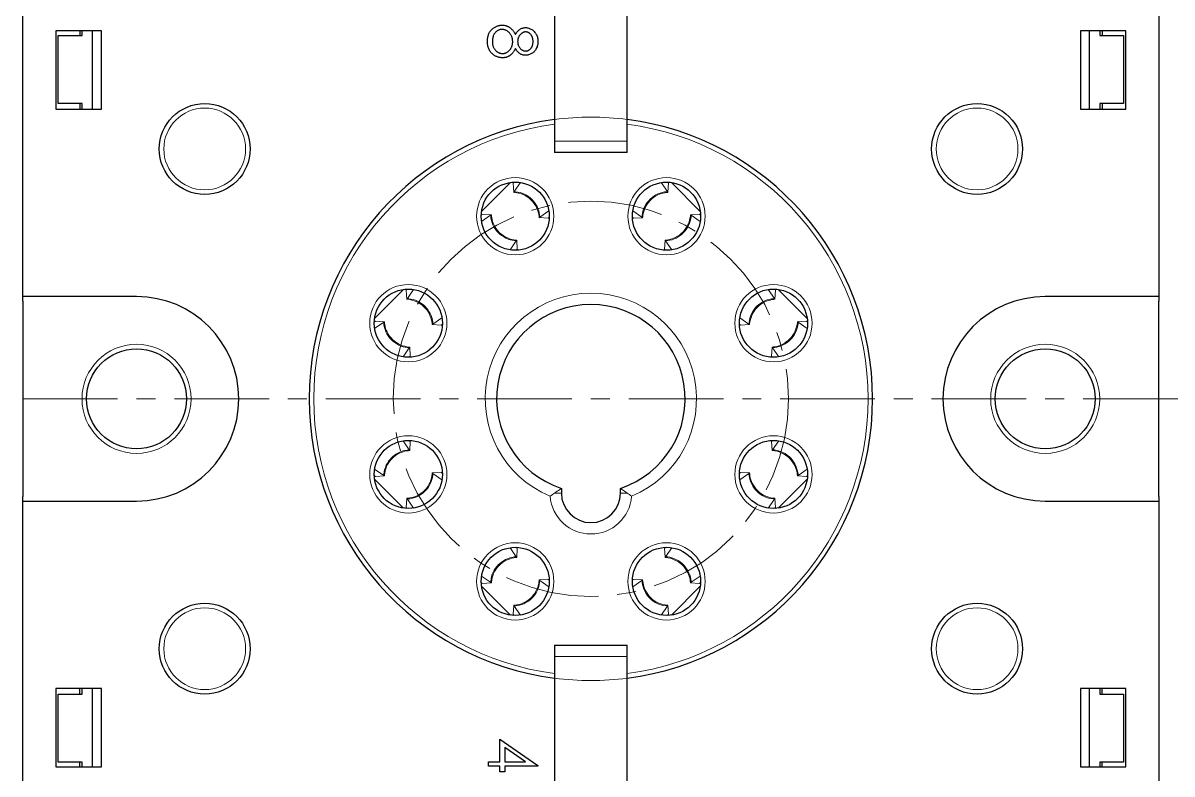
# Model space of a CAD drawing. Header units: millimetres. Extents: x 2473 to 2777, y 1336 to 1553.
# Drawn here: x 2487.82 to 2502.99, y 1507.61 to 1517.53 of the extents above; entities that cross this region are included whole.
import ezdxf

# ---------------------------------------------------------------- set-up
doc = ezdxf.new("R2010")
doc.units = ezdxf.units.MM
doc.linetypes.add('CENTER', pattern=[2, 1.25, -0.25, 0.25, -0.25])
for name, color, linetype, lineweight in [('Z_OM_CENTER', 4, 'CENTER', 13), ('Z_OM_OUTLINE', 7, 'Continuous', 30), ('Z_OM_THIN_LINE', 2, 'Continuous', 13)]:
    doc.layers.add(name, color=color, linetype=linetype, lineweight=lineweight)

msp = doc.modelspace()

# ---------------------------------------------------------------- linework, layer by layer
at = {"layer": 'Z_OM_CENTER'}
msp.add_line((2487.817, 1512.566), (2503.717, 1512.566), dxfattribs=at)
msp.add_circle((2495.317, 1512.566), 2.61, dxfattribs=at)
at = {"layer": 'Z_OM_OUTLINE'}
for p, q in [((2494.837, 1522.766), (2494.837, 1516.255)), ((2495.797, 1516.255), (2495.797, 1522.766)), ((2487.817, 1513.916), (2487.817, 1519.796)), ((2502.817, 1519.796), (2502.817, 1513.916)), ((2488.252, 1517.426), (2488.252, 1516.391)), ((2488.852, 1517.426), (2488.252, 1517.426)), ((2488.282, 1516.466), (2488.282, 1517.366)), ((2488.282, 1517.366), (2488.597, 1517.366)), ((2488.567, 1517.426), (2488.567, 1517.366)), ((2488.597, 1517.366), (2488.597, 1517.426)), ((2488.732, 1517.426), (2488.732, 1516.391)), ((2488.852, 1516.391), (2488.852, 1517.426)), ((2501.782, 1517.426), (2501.782, 1516.391)), ((2502.382, 1517.426), (2501.782, 1517.426)), ((2501.902, 1516.391), (2501.902, 1517.426)), ((2502.037, 1517.426), (2502.037, 1517.366)), ((2502.037, 1517.366), (2502.352, 1517.366)), ((2502.067, 1517.426), (2502.067, 1517.366)), ((2502.352, 1517.366), (2502.352, 1516.466)), ((2502.382, 1516.391), (2502.382, 1517.426)), ((2488.252, 1516.391), (2488.852, 1516.391)), ((2488.597, 1516.466), (2488.282, 1516.466)), ((2488.567, 1516.466), (2488.567, 1516.391)), ((2488.597, 1516.391), (2488.597, 1516.466)), ((2501.782, 1516.391), (2502.382, 1516.391)), ((2502.037, 1516.466), (2502.037, 1516.391)), ((2502.352, 1516.466), (2502.037, 1516.466)), ((2502.067, 1516.466), (2502.067, 1516.391)), ((2494.837, 1516.195), (2494.837, 1515.821)), ((2495.797, 1515.821), (2495.797, 1516.195)), ((2495.797, 1515.821), (2494.837, 1515.821)), ((2487.967, 1513.916), (2487.817, 1513.916)), ((2487.817, 1513.856), (2487.817, 1513.916)), ((2487.817, 1513.856), (2487.817, 1511.276)), ((2489.317, 1513.916), (2487.967, 1513.916)), ((2502.667, 1513.916), (2501.317, 1513.916)), ((2502.817, 1513.916), (2502.667, 1513.916)), ((2502.817, 1513.916), (2502.817, 1513.856)), ((2502.817, 1511.276), (2502.817, 1513.856)), ((2494.927, 1511.384), (2494.927, 1511.321)), ((2495.707, 1511.321), (2495.707, 1511.384)), ((2487.817, 1511.216), (2487.817, 1511.276)), ((2487.817, 1511.216), (2487.967, 1511.216)), ((2487.817, 1505.336), (2487.817, 1511.216)), ((2487.967, 1511.216), (2489.317, 1511.216)), ((2501.317, 1511.216), (2502.667, 1511.216)), ((2502.667, 1511.216), (2502.817, 1511.216)), ((2502.817, 1511.276), (2502.817, 1511.216)), ((2502.817, 1511.216), (2502.817, 1505.336)), ((2494.837, 1509.311), (2495.797, 1509.311)), ((2494.837, 1509.311), (2494.837, 1508.938)), ((2495.797, 1508.938), (2495.797, 1509.311)), ((2494.837, 1508.878), (2494.837, 1502.366)), ((2495.797, 1502.366), (2495.797, 1508.878)), ((2488.252, 1508.741), (2488.252, 1507.706)), ((2488.852, 1508.741), (2488.252, 1508.741)), ((2488.282, 1507.766), (2488.282, 1508.666)), ((2488.282, 1508.666), (2488.597, 1508.666)), ((2488.567, 1508.666), (2488.567, 1508.741)), ((2488.597, 1508.666), (2488.597, 1508.741)), ((2488.732, 1508.741), (2488.732, 1507.706)), ((2488.852, 1507.706), (2488.852, 1508.741)), ((2502.382, 1508.741), (2501.782, 1508.741)), ((2501.782, 1508.741), (2501.782, 1507.706)), ((2501.902, 1507.706), (2501.902, 1508.741)), ((2502.037, 1508.741), (2502.037, 1508.666)), ((2502.037, 1508.666), (2502.352, 1508.666)), ((2502.067, 1508.666), (2502.067, 1508.741)), ((2502.352, 1508.666), (2502.352, 1507.766)), ((2502.382, 1507.706), (2502.382, 1508.741)), ((2494.114, 1507.77), (2494.114, 1508.071)), ((2494.114, 1508.071), (2494.618, 1507.724)), ((2494.455, 1507.77), (2494.179, 1507.959)), ((2494.179, 1507.959), (2494.179, 1507.77)), ((2488.597, 1507.766), (2488.282, 1507.766)), ((2488.567, 1507.706), (2488.567, 1507.766)), ((2488.597, 1507.706), (2488.597, 1507.766)), ((2493.967, 1507.713), (2493.967, 1507.77)), ((2493.967, 1507.77), (2494.114, 1507.77)), ((2494.179, 1507.77), (2494.455, 1507.77)), ((2494.618, 1507.724), (2494.618, 1507.713)), ((2502.037, 1507.766), (2502.037, 1507.706)), ((2502.352, 1507.766), (2502.037, 1507.766)), ((2502.067, 1507.706), (2502.067, 1507.766)), ((2488.252, 1507.706), (2488.852, 1507.706)), ((2494.114, 1507.713), (2493.967, 1507.713)), ((2494.114, 1507.639), (2494.114, 1507.713)), ((2494.179, 1507.639), (2494.114, 1507.639)), ((2494.618, 1507.713), (2494.179, 1507.713)), ((2494.179, 1507.713), (2494.179, 1507.639)), ((2501.782, 1507.706), (2502.382, 1507.706))]:
    msp.add_line(p, q, dxfattribs=at)
for centre, radius in [((2490.217, 1515.866), 0.6), ((2500.417, 1515.866), 0.6), ((2494.318, 1514.978), 0.45), ((2496.316, 1514.978), 0.45), ((2492.906, 1513.565), 0.45), ((2497.728, 1513.565), 0.45), ((2489.317, 1512.566), 0.66), ((2501.317, 1512.566), 0.66), ((2492.906, 1511.568), 0.45), ((2497.728, 1511.568), 0.45), ((2494.318, 1510.155), 0.45), ((2496.316, 1510.155), 0.45), ((2490.217, 1509.266), 0.6), ((2500.417, 1509.266), 0.6)]:
    msp.add_circle(centre, radius, dxfattribs=at)
for centre, radius, start, end in [((2495.317, 1512.566), 3.72, 97.4137, 262.5863), ((2495.317, 1512.566), 3.72, 277.4137, 82.5863), ((2489.317, 1512.566), 1.35, 270, 90), ((2495.317, 1512.566), 1.245, 288.2554, 251.7446), ((2501.317, 1512.566), 1.35, 90, 270), ((2495.317, 1511.321), 0.39, 180, 360)]:
    msp.add_arc(centre, radius, start, end, dxfattribs=at)
for points, knots in [([(2493.951, 1517.287), (2493.951, 1517.295), (2493.952, 1517.312), (2493.954, 1517.336), (2493.959, 1517.359), (2493.966, 1517.38), (2493.974, 1517.399), (2493.985, 1517.417), (2493.997, 1517.433), (2494.012, 1517.447), (2494.027, 1517.46), (2494.043, 1517.471), (2494.06, 1517.48), (2494.076, 1517.488), (2494.093, 1517.494), (2494.111, 1517.498), (2494.129, 1517.501), (2494.141, 1517.501), (2494.147, 1517.502)], [0, 0, 0, 0, 0.078554, 0.152858, 0.223553, 0.290738, 0.355408, 0.418294, 0.48039, 0.543072, 0.604921, 0.664394, 0.721936, 0.778013, 0.833835, 0.888865, 0.944091, 1, 1, 1, 1]), ([(2494.145, 1517.445), (2494.139, 1517.444), (2494.128, 1517.444), (2494.111, 1517.44), (2494.095, 1517.434), (2494.08, 1517.425), (2494.065, 1517.414), (2494.052, 1517.401), (2494.041, 1517.386), (2494.032, 1517.369), (2494.025, 1517.35), (2494.02, 1517.33), (2494.017, 1517.309), (2494.016, 1517.294), (2494.016, 1517.286)], [0, 0, 0, 0, 0.0749255, 0.1491945, 0.2245771, 0.3027299, 0.3823548, 0.4612145, 0.542631, 0.6269606, 0.7143537, 0.8048319, 0.9000909, 1, 1, 1, 1]), ([(2494.285, 1517.282), (2494.285, 1517.288), (2494.284, 1517.299), (2494.282, 1517.315), (2494.279, 1517.331), (2494.274, 1517.346), (2494.268, 1517.36), (2494.261, 1517.373), (2494.253, 1517.386), (2494.243, 1517.398), (2494.232, 1517.409), (2494.221, 1517.419), (2494.21, 1517.427), (2494.198, 1517.433), (2494.185, 1517.438), (2494.172, 1517.442), (2494.159, 1517.444), (2494.15, 1517.444), (2494.145, 1517.445)], [0, 0, 0, 0, 0.071271, 0.139816, 0.206503, 0.271543, 0.336092, 0.399815, 0.464273, 0.529341, 0.593716, 0.655632, 0.7149, 0.772168, 0.828849, 0.885119, 0.942078, 1, 1, 1, 1]), ([(2494.147, 1517.502), (2494.151, 1517.502), (2494.16, 1517.501), (2494.173, 1517.5), (2494.186, 1517.498), (2494.198, 1517.494), (2494.21, 1517.49), (2494.222, 1517.485), (2494.233, 1517.479), (2494.244, 1517.472), (2494.255, 1517.464), (2494.265, 1517.455), (2494.275, 1517.445), (2494.285, 1517.433), (2494.295, 1517.421), (2494.304, 1517.407), (2494.313, 1517.392), (2494.318, 1517.382), (2494.321, 1517.376)], [0, 0, 0, 0, 0.0588485, 0.1163054, 0.1726599, 0.2287605, 0.2845557, 0.3407401, 0.3971085, 0.4542808, 0.5127523, 0.573448, 0.6364163, 0.7023888, 0.7715029, 0.844198, 0.9200767, 1, 1, 1, 1]), ([(2494.321, 1517.376), (2494.325, 1517.384), (2494.333, 1517.398), (2494.347, 1517.417), (2494.362, 1517.433), (2494.379, 1517.446), (2494.397, 1517.456), (2494.416, 1517.464), (2494.436, 1517.468), (2494.449, 1517.469), (2494.456, 1517.469)], [0, 0, 0, 0, 0.1458763, 0.2820157, 0.410969, 0.5347112, 0.6543962, 0.7701078, 0.884543, 1, 1, 1, 1]), ([(2494.456, 1517.469), (2494.462, 1517.469), (2494.476, 1517.468), (2494.496, 1517.463), (2494.516, 1517.455), (2494.536, 1517.445), (2494.554, 1517.431), (2494.57, 1517.416), (2494.585, 1517.397), (2494.597, 1517.377), (2494.607, 1517.355), (2494.613, 1517.332), (2494.618, 1517.308), (2494.618, 1517.291), (2494.618, 1517.283)], [0, 0, 0, 0, 0.0740604, 0.1488743, 0.2266737, 0.3081503, 0.3912005, 0.4739748, 0.5583406, 0.6454044, 0.733357, 0.8210873, 0.9092848, 1, 1, 1, 1]), ([(2494.021, 1517.118), (2494.015, 1517.123), (2494.004, 1517.133), (2493.99, 1517.151), (2493.978, 1517.169), (2493.968, 1517.19), (2493.96, 1517.212), (2493.955, 1517.235), (2493.952, 1517.261), (2493.951, 1517.278), (2493.951, 1517.287)], [0, 0, 0, 0, 0.119283, 0.237093, 0.354796, 0.474576, 0.59746, 0.724926, 0.858883, 1, 1, 1, 1]), ([(2494.016, 1517.286), (2494.016, 1517.28), (2494.016, 1517.269), (2494.018, 1517.252), (2494.021, 1517.236), (2494.026, 1517.221), (2494.031, 1517.207), (2494.039, 1517.194), (2494.047, 1517.181), (2494.056, 1517.17), (2494.067, 1517.16), (2494.077, 1517.151), (2494.089, 1517.144), (2494.1, 1517.138), (2494.112, 1517.133), (2494.125, 1517.13), (2494.138, 1517.127), (2494.147, 1517.127), (2494.151, 1517.127)], [0, 0, 0, 0, 0.076539, 0.149123, 0.218771, 0.28534, 0.350781, 0.414576, 0.477614, 0.540787, 0.602606, 0.662422, 0.720006, 0.775964, 0.831158, 0.886696, 0.942567, 1, 1, 1, 1]), ([(2494.151, 1517.127), (2494.155, 1517.127), (2494.164, 1517.128), (2494.177, 1517.13), (2494.189, 1517.133), (2494.201, 1517.138), (2494.212, 1517.145), (2494.223, 1517.153), (2494.234, 1517.162), (2494.244, 1517.173), (2494.254, 1517.184), (2494.262, 1517.196), (2494.269, 1517.209), (2494.275, 1517.223), (2494.279, 1517.237), (2494.282, 1517.252), (2494.284, 1517.267), (2494.285, 1517.277), (2494.285, 1517.282)], [0, 0, 0, 0, 0.057334, 0.113052, 0.169164, 0.225971, 0.283742, 0.343364, 0.406235, 0.471713, 0.538317, 0.603371, 0.667636, 0.732253, 0.797026, 0.863062, 0.930364, 1, 1, 1, 1]), ([(2494.455, 1517.412), (2494.451, 1517.412), (2494.445, 1517.412), (2494.435, 1517.41), (2494.426, 1517.407), (2494.416, 1517.403), (2494.407, 1517.397), (2494.399, 1517.391), (2494.39, 1517.382), (2494.382, 1517.374), (2494.375, 1517.364), (2494.368, 1517.354), (2494.362, 1517.343), (2494.358, 1517.332), (2494.354, 1517.321), (2494.352, 1517.309), (2494.35, 1517.296), (2494.35, 1517.288), (2494.35, 1517.284)], [0, 0, 0, 0, 0.054576, 0.10785, 0.16217, 0.217474, 0.274475, 0.334804, 0.398034, 0.465249, 0.53341, 0.600034, 0.665926, 0.731025, 0.796839, 0.863262, 0.930816, 1, 1, 1, 1]), ([(2494.35, 1517.284), (2494.35, 1517.278), (2494.35, 1517.268), (2494.353, 1517.252), (2494.358, 1517.236), (2494.364, 1517.222), (2494.372, 1517.208), (2494.381, 1517.196), (2494.392, 1517.185), (2494.404, 1517.176), (2494.417, 1517.169), (2494.43, 1517.164), (2494.443, 1517.16), (2494.452, 1517.16), (2494.456, 1517.16)], [0, 0, 0, 0, 0.089713, 0.178541, 0.266908, 0.356931, 0.445731, 0.530796, 0.614591, 0.698244, 0.779084, 0.855316, 0.928538, 1, 1, 1, 1]), ([(2494.618, 1517.283), (2494.618, 1517.275), (2494.618, 1517.259), (2494.613, 1517.236), (2494.606, 1517.213), (2494.596, 1517.192), (2494.584, 1517.172), (2494.57, 1517.154), (2494.553, 1517.139), (2494.535, 1517.126), (2494.516, 1517.116), (2494.495, 1517.108), (2494.475, 1517.104), (2494.461, 1517.103), (2494.454, 1517.103)], [0, 0, 0, 0, 0.0893862, 0.1762594, 0.2630042, 0.3498012, 0.4354314, 0.5192022, 0.601265, 0.684145, 0.7658684, 0.8449177, 0.9223003, 1, 1, 1, 1]), ([(2494.553, 1517.286), (2494.553, 1517.291), (2494.553, 1517.299), (2494.552, 1517.312), (2494.549, 1517.324), (2494.546, 1517.336), (2494.542, 1517.347), (2494.537, 1517.357), (2494.531, 1517.367), (2494.524, 1517.376), (2494.517, 1517.385), (2494.509, 1517.392), (2494.501, 1517.398), (2494.492, 1517.403), (2494.483, 1517.407), (2494.474, 1517.41), (2494.464, 1517.412), (2494.458, 1517.412), (2494.455, 1517.412)], [0, 0, 0, 0, 0.075221, 0.147165, 0.216383, 0.283941, 0.350301, 0.414972, 0.479181, 0.544184, 0.607558, 0.667324, 0.725168, 0.781029, 0.834891, 0.889471, 0.944089, 1, 1, 1, 1]), ([(2494.456, 1517.16), (2494.459, 1517.16), (2494.465, 1517.16), (2494.474, 1517.162), (2494.482, 1517.164), (2494.491, 1517.168), (2494.499, 1517.172), (2494.507, 1517.178), (2494.515, 1517.184), (2494.523, 1517.192), (2494.53, 1517.2), (2494.536, 1517.21), (2494.542, 1517.221), (2494.546, 1517.232), (2494.549, 1517.244), (2494.552, 1517.257), (2494.553, 1517.271), (2494.553, 1517.281), (2494.553, 1517.286)], [0, 0, 0, 0, 0.050877, 0.100984, 0.151695, 0.202988, 0.255805, 0.311371, 0.368807, 0.430023, 0.492497, 0.556592, 0.622183, 0.690346, 0.761503, 0.836437, 0.915529, 1, 1, 1, 1]), ([(2494.321, 1517.193), (2494.318, 1517.188), (2494.313, 1517.178), (2494.304, 1517.163), (2494.296, 1517.15), (2494.286, 1517.138), (2494.277, 1517.127), (2494.267, 1517.116), (2494.257, 1517.107), (2494.247, 1517.1), (2494.236, 1517.093), (2494.225, 1517.087), (2494.214, 1517.081), (2494.202, 1517.077), (2494.19, 1517.074), (2494.178, 1517.072), (2494.165, 1517.071), (2494.156, 1517.07), (2494.152, 1517.07)], [0, 0, 0, 0, 0.079014, 0.154585, 0.226862, 0.295893, 0.361596, 0.424657, 0.485332, 0.544011, 0.600974, 0.657857, 0.713988, 0.769479, 0.826138, 0.882891, 0.940704, 1, 1, 1, 1]), ([(2494.454, 1517.103), (2494.447, 1517.103), (2494.433, 1517.104), (2494.414, 1517.108), (2494.395, 1517.115), (2494.378, 1517.125), (2494.362, 1517.138), (2494.347, 1517.154), (2494.333, 1517.172), (2494.325, 1517.186), (2494.321, 1517.193)], [0, 0, 0, 0, 0.121933, 0.239469, 0.354795, 0.471503, 0.5923, 0.719236, 0.854858, 1, 1, 1, 1]), ([(2494.152, 1517.07), (2494.146, 1517.07), (2494.134, 1517.071), (2494.116, 1517.073), (2494.099, 1517.077), (2494.082, 1517.082), (2494.066, 1517.089), (2494.05, 1517.097), (2494.035, 1517.107), (2494.025, 1517.114), (2494.021, 1517.118)], [0, 0, 0, 0, 0.128164, 0.253685, 0.377344, 0.500524, 0.6229, 0.745827, 0.871389, 1, 1, 1, 1]), ([(2494.837, 1516.255), (2494.837, 1516.255), (2494.837, 1516.249), (2494.837, 1516.226), (2494.837, 1516.211), (2494.837, 1516.195)], [0, 0, 0, 0, 0.5, 0.5, 1, 1, 1, 1]), ([(2495.797, 1516.195), (2495.797, 1516.211), (2495.797, 1516.226), (2495.797, 1516.249), (2495.797, 1516.255), (2495.797, 1516.255)], [0, 0, 0, 0, 0.5, 0.5, 1, 1, 1, 1]), ([(2494.837, 1508.938), (2494.837, 1508.922), (2494.837, 1508.907), (2494.837, 1508.884), (2494.837, 1508.878), (2494.837, 1508.878)], [0, 0, 0, 0, 0.5, 0.5, 1, 1, 1, 1]), ([(2495.797, 1508.878), (2495.797, 1508.878), (2495.797, 1508.884), (2495.797, 1508.907), (2495.797, 1508.922), (2495.797, 1508.938)], [0, 0, 0, 0, 0.5, 0.5, 1, 1, 1, 1])]:
    msp.add_open_spline(points, degree=3, knots=knots, dxfattribs=at)
at = {"layer": 'Z_OM_THIN_LINE'}
for p, q in [((2494.837, 1515.971), (2495.797, 1515.971)), ((2493.873, 1515.041), (2494.255, 1515.423)), ((2494.305, 1515.428), (2494.292, 1515.413)), ((2494.303, 1515.428), (2494.292, 1515.413)), ((2494.299, 1515.293), (2494.292, 1515.413)), ((2494.306, 1515.303), (2494.388, 1515.422)), ((2496.328, 1515.303), (2496.246, 1515.422)), ((2496.33, 1515.428), (2496.343, 1515.413)), ((2496.332, 1515.428), (2496.343, 1515.413)), ((2496.335, 1515.295), (2496.343, 1515.413)), ((2496.38, 1515.423), (2496.761, 1515.041)), ((2494.299, 1515.295), (2494.306, 1515.303)), ((2494.299, 1515.293), (2494.299, 1515.295)), ((2496.328, 1515.303), (2496.335, 1515.295)), ((2496.335, 1515.295), (2496.335, 1515.293)), ((2493.869, 1514.992), (2493.883, 1515.004)), ((2493.869, 1514.994), (2493.883, 1515.004)), ((2494.001, 1514.997), (2493.883, 1515.004)), ((2494.763, 1515.047), (2494.643, 1514.965)), ((2495.871, 1515.047), (2495.991, 1514.965)), ((2496.631, 1514.997), (2496.751, 1515.004)), ((2496.766, 1514.992), (2496.751, 1515.004)), ((2496.766, 1514.994), (2496.751, 1515.004)), ((2493.993, 1514.99), (2493.874, 1514.908)), ((2493.993, 1514.99), (2494.001, 1514.997)), ((2494.001, 1514.997), (2494.003, 1514.997)), ((2494.754, 1514.951), (2494.633, 1514.959)), ((2494.636, 1514.958), (2494.634, 1514.958)), ((2494.643, 1514.965), (2494.636, 1514.958)), ((2494.768, 1514.964), (2494.754, 1514.951)), ((2494.754, 1514.951), (2494.768, 1514.962)), ((2495.866, 1514.964), (2495.881, 1514.951)), ((2495.881, 1514.951), (2495.866, 1514.962)), ((2495.881, 1514.951), (2495.998, 1514.958)), ((2495.998, 1514.958), (2495.991, 1514.965)), ((2496, 1514.958), (2495.998, 1514.958)), ((2496.632, 1514.997), (2496.634, 1514.997)), ((2496.634, 1514.997), (2496.641, 1514.99)), ((2496.641, 1514.99), (2496.761, 1514.908)), ((2494.249, 1514.533), (2494.331, 1514.653)), ((2494.338, 1514.66), (2494.331, 1514.653)), ((2494.338, 1514.662), (2494.338, 1514.66)), ((2494.345, 1514.543), (2494.338, 1514.66)), ((2496.289, 1514.543), (2496.297, 1514.663)), ((2496.297, 1514.66), (2496.297, 1514.662)), ((2496.304, 1514.653), (2496.297, 1514.66)), ((2496.386, 1514.533), (2496.304, 1514.653)), ((2494.332, 1514.528), (2494.345, 1514.543)), ((2494.345, 1514.543), (2494.334, 1514.528)), ((2496.302, 1514.528), (2496.289, 1514.543)), ((2496.289, 1514.543), (2496.3, 1514.528)), ((2492.46, 1513.629), (2492.842, 1514.011)), ((2492.892, 1514.015), (2492.879, 1514.001)), ((2492.89, 1514.015), (2492.879, 1514.001)), ((2492.887, 1513.88), (2492.879, 1514.001)), ((2492.894, 1513.89), (2492.975, 1514.01)), ((2497.741, 1513.89), (2497.659, 1514.01)), ((2497.742, 1514.015), (2497.755, 1514.001)), ((2497.744, 1514.015), (2497.755, 1514.001)), ((2497.748, 1513.883), (2497.755, 1514.001)), ((2497.792, 1514.011), (2498.174, 1513.629)), ((2492.886, 1513.883), (2492.894, 1513.89)), ((2492.887, 1513.881), (2492.886, 1513.883)), ((2497.741, 1513.89), (2497.748, 1513.883)), ((2497.748, 1513.883), (2497.748, 1513.881)), ((2493.35, 1513.635), (2493.231, 1513.553)), ((2497.284, 1513.635), (2497.403, 1513.553)), ((2492.456, 1513.579), (2492.471, 1513.592)), ((2492.456, 1513.581), (2492.471, 1513.592)), ((2492.581, 1513.578), (2492.461, 1513.496)), ((2492.588, 1513.585), (2492.471, 1513.592)), ((2492.581, 1513.578), (2492.588, 1513.585)), ((2492.588, 1513.585), (2492.59, 1513.585)), ((2493.341, 1513.539), (2493.221, 1513.546)), ((2493.223, 1513.546), (2493.221, 1513.546)), ((2493.231, 1513.553), (2493.223, 1513.546)), ((2493.356, 1513.552), (2493.341, 1513.539)), ((2493.341, 1513.539), (2493.356, 1513.55)), ((2497.279, 1513.552), (2497.293, 1513.539)), ((2497.293, 1513.539), (2497.279, 1513.55)), ((2497.293, 1513.539), (2497.411, 1513.546)), ((2497.411, 1513.546), (2497.403, 1513.553)), ((2497.413, 1513.546), (2497.411, 1513.546)), ((2498.043, 1513.585), (2498.164, 1513.592)), ((2498.044, 1513.585), (2498.046, 1513.585)), ((2498.046, 1513.585), (2498.054, 1513.578)), ((2498.054, 1513.578), (2498.173, 1513.496)), ((2498.178, 1513.579), (2498.164, 1513.592)), ((2498.178, 1513.581), (2498.164, 1513.592)), ((2492.836, 1513.121), (2492.918, 1513.24)), ((2492.925, 1513.248), (2492.918, 1513.24)), ((2492.925, 1513.25), (2492.925, 1513.248)), ((2492.932, 1513.13), (2492.925, 1513.248)), ((2497.702, 1513.13), (2497.709, 1513.25)), ((2497.709, 1513.248), (2497.709, 1513.25)), ((2497.716, 1513.24), (2497.709, 1513.248)), ((2497.798, 1513.121), (2497.716, 1513.24)), ((2492.92, 1513.115), (2492.932, 1513.13)), ((2492.932, 1513.13), (2492.922, 1513.116)), ((2497.715, 1513.115), (2497.702, 1513.13)), ((2497.702, 1513.13), (2497.713, 1513.116)), ((2492.836, 1512.012), (2492.918, 1511.893)), ((2492.92, 1512.017), (2492.932, 1512.003)), ((2492.932, 1512.003), (2492.922, 1512.017)), ((2492.932, 1512.003), (2492.925, 1511.883)), ((2497.715, 1512.017), (2497.702, 1512.003)), ((2497.702, 1512.003), (2497.713, 1512.017)), ((2497.702, 1512.003), (2497.709, 1511.885)), ((2497.798, 1512.012), (2497.716, 1511.893)), ((2492.918, 1511.893), (2492.925, 1511.885)), ((2492.925, 1511.885), (2492.925, 1511.883)), ((2497.709, 1511.885), (2497.716, 1511.893)), ((2497.709, 1511.883), (2497.709, 1511.885)), ((2492.456, 1511.554), (2492.471, 1511.541)), ((2492.456, 1511.552), (2492.471, 1511.541)), ((2492.581, 1511.555), (2492.461, 1511.637)), ((2492.591, 1511.548), (2492.471, 1511.541)), ((2492.588, 1511.548), (2492.581, 1511.555)), ((2492.59, 1511.548), (2492.588, 1511.548)), ((2493.221, 1511.587), (2493.223, 1511.587)), ((2493.341, 1511.594), (2493.223, 1511.587)), ((2493.223, 1511.587), (2493.231, 1511.58)), ((2493.35, 1511.498), (2493.231, 1511.58)), ((2493.356, 1511.581), (2493.341, 1511.594)), ((2493.341, 1511.594), (2493.356, 1511.583)), ((2497.279, 1511.581), (2497.293, 1511.594)), ((2497.293, 1511.594), (2497.279, 1511.583)), ((2497.284, 1511.498), (2497.403, 1511.58)), ((2497.293, 1511.594), (2497.414, 1511.587)), ((2497.403, 1511.58), (2497.411, 1511.587)), ((2497.411, 1511.587), (2497.413, 1511.587)), ((2498.046, 1511.548), (2498.044, 1511.548)), ((2498.054, 1511.555), (2498.046, 1511.548)), ((2498.046, 1511.548), (2498.164, 1511.541)), ((2498.054, 1511.555), (2498.173, 1511.637)), ((2498.178, 1511.554), (2498.164, 1511.541)), ((2498.178, 1511.552), (2498.164, 1511.541)), ((2492.842, 1511.122), (2492.46, 1511.504)), ((2498.174, 1511.504), (2497.792, 1511.122)), ((2492.886, 1511.25), (2492.879, 1511.132)), ((2492.886, 1511.25), (2492.887, 1511.252)), ((2492.894, 1511.243), (2492.886, 1511.25)), ((2492.894, 1511.243), (2492.975, 1511.123)), ((2494.838, 1511.321), (2494.927, 1511.321)), ((2495.796, 1511.321), (2495.707, 1511.321)), ((2497.741, 1511.243), (2497.659, 1511.123)), ((2497.748, 1511.25), (2497.741, 1511.243)), ((2497.748, 1511.253), (2497.755, 1511.132)), ((2497.748, 1511.252), (2497.748, 1511.25)), ((2492.892, 1511.118), (2492.879, 1511.132)), ((2492.89, 1511.118), (2492.879, 1511.132)), ((2497.742, 1511.118), (2497.755, 1511.132)), ((2497.744, 1511.118), (2497.755, 1511.132)), ((2494.249, 1510.6), (2494.331, 1510.48)), ((2494.332, 1510.605), (2494.345, 1510.59)), ((2494.345, 1510.59), (2494.334, 1510.605)), ((2496.302, 1510.605), (2496.289, 1510.59)), ((2496.289, 1510.59), (2496.3, 1510.605)), ((2496.386, 1510.6), (2496.304, 1510.48)), ((2494.331, 1510.48), (2494.338, 1510.473)), ((2494.345, 1510.59), (2494.338, 1510.47)), ((2494.338, 1510.473), (2494.338, 1510.471)), ((2496.289, 1510.59), (2496.297, 1510.473)), ((2496.297, 1510.473), (2496.304, 1510.48)), ((2496.297, 1510.471), (2496.297, 1510.473)), ((2493.993, 1510.143), (2493.874, 1510.225)), ((2494.634, 1510.174), (2494.636, 1510.175)), ((2494.754, 1510.182), (2494.636, 1510.175)), ((2494.636, 1510.175), (2494.643, 1510.167)), ((2494.763, 1510.085), (2494.643, 1510.167)), ((2494.768, 1510.169), (2494.754, 1510.182)), ((2494.754, 1510.182), (2494.768, 1510.171)), ((2495.866, 1510.169), (2495.881, 1510.182)), ((2495.881, 1510.182), (2495.866, 1510.171)), ((2495.871, 1510.085), (2495.991, 1510.167)), ((2495.881, 1510.182), (2496.001, 1510.174)), ((2495.991, 1510.167), (2495.998, 1510.175)), ((2495.998, 1510.175), (2496, 1510.174)), ((2496.641, 1510.143), (2496.761, 1510.225)), ((2493.869, 1510.141), (2493.883, 1510.129)), ((2493.869, 1510.139), (2493.883, 1510.129)), ((2494.255, 1509.71), (2493.873, 1510.091)), ((2494.003, 1510.136), (2493.883, 1510.129)), ((2494.001, 1510.136), (2493.993, 1510.143)), ((2494.003, 1510.136), (2494.001, 1510.136)), ((2496.761, 1510.091), (2496.38, 1509.71)), ((2496.634, 1510.136), (2496.632, 1510.136)), ((2496.641, 1510.143), (2496.634, 1510.136)), ((2496.634, 1510.136), (2496.751, 1510.129)), ((2496.766, 1510.141), (2496.751, 1510.129)), ((2496.766, 1510.139), (2496.751, 1510.129)), ((2494.299, 1509.838), (2494.292, 1509.72)), ((2494.305, 1509.705), (2494.292, 1509.72)), ((2494.303, 1509.705), (2494.292, 1509.72)), ((2494.299, 1509.838), (2494.299, 1509.84)), ((2494.306, 1509.83), (2494.299, 1509.838)), ((2494.306, 1509.83), (2494.388, 1509.711)), ((2496.328, 1509.83), (2496.246, 1509.711)), ((2496.335, 1509.838), (2496.328, 1509.83)), ((2496.33, 1509.705), (2496.343, 1509.72)), ((2496.332, 1509.705), (2496.343, 1509.72)), ((2496.335, 1509.84), (2496.343, 1509.72)), ((2496.335, 1509.84), (2496.335, 1509.838)), ((2495.797, 1509.161), (2494.837, 1509.161))]:
    msp.add_line(p, q, dxfattribs=at)
for centre, radius in [((2490.217, 1515.866), 0.54), ((2500.417, 1515.866), 0.54), ((2494.318, 1514.978), 0.51), ((2496.316, 1514.978), 0.51), ((2492.906, 1513.565), 0.51), ((2497.728, 1513.565), 0.51), ((2489.317, 1512.566), 0.72), ((2501.317, 1512.566), 0.72), ((2492.906, 1511.568), 0.51), ((2497.728, 1511.568), 0.51), ((2494.318, 1510.155), 0.51), ((2496.316, 1510.155), 0.51), ((2490.217, 1509.266), 0.54), ((2500.417, 1509.266), 0.54)]:
    msp.add_circle(centre, radius, dxfattribs=at)
for centre, radius, start, end in [((2495.317, 1512.566), 3.72, 82.5863, 97.4137), ((2495.317, 1512.566), 3.66, 97.5359, 262.4641), ((2495.317, 1512.566), 3.66, 277.5359, 82.4641), ((2495.317, 1512.566), 1.395, 292.7014, 247.2986), ((2495.317, 1511.321), 0.54, 184.4532, 355.5468), ((2495.317, 1512.566), 3.72, 262.5863, 277.4137)]:
    msp.add_arc(centre, radius, start, end, dxfattribs=at)
for points, knots in [([(2494.634, 1514.958), (2494.633, 1514.972), (2494.628, 1515.018), (2494.601, 1515.104), (2494.531, 1515.2), (2494.427, 1515.27), (2494.344, 1515.29), (2494.302, 1515.293), (2494.299, 1515.293)], [0, 0, 0, 0, 0.078186, 0.272228, 0.514044, 0.755885, 0.981738, 1, 1, 1, 1]), ([(2494.306, 1515.303), (2494.306, 1515.303), (2494.312, 1515.303), (2494.357, 1515.299), (2494.443, 1515.276), (2494.517, 1515.223), (2494.578, 1515.158), (2494.624, 1515.083), (2494.641, 1515.004), (2494.643, 1514.965), (2494.643, 1514.965)], [0, 0, 0, 0, 0.000035, 0.031778, 0.265569, 0.499916, 0.544371, 0.776643, 0.999966, 1, 1, 1, 1]), ([(2495.991, 1514.965), (2495.991, 1514.965), (2495.993, 1515.002), (2496.009, 1515.081), (2496.073, 1515.186), (2496.172, 1515.265), (2496.262, 1515.296), (2496.316, 1515.302), (2496.328, 1515.303), (2496.328, 1515.303)], [0, 0, 0, 0, 0.000034, 0.209521, 0.458308, 0.692394, 0.926109, 0.999965, 1, 1, 1, 1]), ([(2496.335, 1515.293), (2496.322, 1515.292), (2496.276, 1515.288), (2496.19, 1515.26), (2496.093, 1515.19), (2496.024, 1515.086), (2496.004, 1515.003), (2496.001, 1514.962), (2496, 1514.958)], [0, 0, 0, 0, 0.078186, 0.272228, 0.514044, 0.755885, 0.981738, 1, 1, 1, 1]), ([(2494.331, 1514.653), (2494.331, 1514.653), (2494.294, 1514.655), (2494.215, 1514.671), (2494.11, 1514.735), (2494.031, 1514.833), (2494, 1514.924), (2493.994, 1514.977), (2493.993, 1514.99), (2493.993, 1514.99)], [0, 0, 0, 0, 0.000035, 0.209521, 0.458308, 0.692394, 0.926109, 0.999966, 1, 1, 1, 1]), ([(2494.003, 1514.997), (2494.004, 1514.984), (2494.008, 1514.937), (2494.036, 1514.852), (2494.106, 1514.755), (2494.21, 1514.686), (2494.293, 1514.665), (2494.335, 1514.662), (2494.338, 1514.662)], [0, 0, 0, 0, 0.0781862, 0.2722279, 0.5140442, 0.7558852, 0.9817385, 1, 1, 1, 1]), ([(2496.297, 1514.662), (2496.31, 1514.663), (2496.356, 1514.668), (2496.442, 1514.696), (2496.539, 1514.765), (2496.608, 1514.87), (2496.628, 1514.953), (2496.631, 1514.994), (2496.632, 1514.997)], [0, 0, 0, 0, 0.078186, 0.272228, 0.514044, 0.755885, 0.981738, 1, 1, 1, 1]), ([(2496.641, 1514.99), (2496.641, 1514.99), (2496.641, 1514.985), (2496.637, 1514.939), (2496.614, 1514.853), (2496.561, 1514.779), (2496.497, 1514.718), (2496.421, 1514.672), (2496.342, 1514.655), (2496.304, 1514.653), (2496.304, 1514.653)], [0, 0, 0, 0, 0.000034, 0.031778, 0.265569, 0.499916, 0.544371, 0.776643, 0.999965, 1, 1, 1, 1]), ([(2493.221, 1513.546), (2493.22, 1513.559), (2493.216, 1513.606), (2493.188, 1513.691), (2493.118, 1513.788), (2493.014, 1513.857), (2492.931, 1513.878), (2492.89, 1513.881), (2492.887, 1513.881)], [0, 0, 0, 0, 0.078186, 0.272228, 0.514044, 0.755885, 0.981738, 1, 1, 1, 1]), ([(2492.894, 1513.89), (2492.894, 1513.89), (2492.899, 1513.89), (2492.945, 1513.886), (2493.03, 1513.863), (2493.105, 1513.811), (2493.165, 1513.746), (2493.212, 1513.67), (2493.229, 1513.592), (2493.231, 1513.553), (2493.231, 1513.553)], [0, 0, 0, 0, 0.000034, 0.031778, 0.265569, 0.499916, 0.544371, 0.776643, 0.999965, 1, 1, 1, 1]), ([(2497.403, 1513.553), (2497.403, 1513.553), (2497.405, 1513.589), (2497.422, 1513.668), (2497.485, 1513.774), (2497.584, 1513.853), (2497.675, 1513.884), (2497.728, 1513.89), (2497.741, 1513.89), (2497.741, 1513.89)], [0, 0, 0, 0, 0.000035, 0.209521, 0.458308, 0.692394, 0.926109, 0.999966, 1, 1, 1, 1]), ([(2497.748, 1513.881), (2497.734, 1513.88), (2497.688, 1513.875), (2497.603, 1513.847), (2497.506, 1513.778), (2497.437, 1513.673), (2497.416, 1513.59), (2497.413, 1513.549), (2497.413, 1513.546)], [0, 0, 0, 0, 0.0781862, 0.2722279, 0.5140442, 0.7558852, 0.9817385, 1, 1, 1, 1]), ([(2492.918, 1513.24), (2492.918, 1513.24), (2492.882, 1513.242), (2492.803, 1513.259), (2492.698, 1513.322), (2492.618, 1513.421), (2492.587, 1513.512), (2492.581, 1513.565), (2492.581, 1513.578), (2492.581, 1513.578)], [0, 0, 0, 0, 0.000034, 0.209521, 0.458308, 0.692394, 0.926109, 0.999965, 1, 1, 1, 1]), ([(2492.59, 1513.585), (2492.592, 1513.571), (2492.596, 1513.525), (2492.624, 1513.439), (2492.694, 1513.343), (2492.798, 1513.273), (2492.881, 1513.253), (2492.922, 1513.25), (2492.925, 1513.25)], [0, 0, 0, 0, 0.078186, 0.272228, 0.514044, 0.755885, 0.981738, 1, 1, 1, 1]), ([(2497.709, 1513.25), (2497.723, 1513.251), (2497.769, 1513.255), (2497.854, 1513.283), (2497.951, 1513.353), (2498.02, 1513.457), (2498.041, 1513.54), (2498.044, 1513.581), (2498.044, 1513.585)], [0, 0, 0, 0, 0.078186, 0.272228, 0.514044, 0.755885, 0.981738, 1, 1, 1, 1]), ([(2498.054, 1513.578), (2498.054, 1513.578), (2498.053, 1513.572), (2498.05, 1513.526), (2498.026, 1513.441), (2497.974, 1513.367), (2497.909, 1513.306), (2497.834, 1513.259), (2497.755, 1513.242), (2497.716, 1513.24), (2497.716, 1513.24)], [0, 0, 0, 0, 0.000035, 0.031778, 0.265569, 0.499916, 0.544371, 0.776643, 0.999966, 1, 1, 1, 1]), ([(2492.581, 1511.555), (2492.581, 1511.555), (2492.581, 1511.561), (2492.585, 1511.607), (2492.608, 1511.692), (2492.661, 1511.766), (2492.725, 1511.827), (2492.801, 1511.873), (2492.88, 1511.891), (2492.918, 1511.893), (2492.918, 1511.893)], [0, 0, 0, 0, 0.000035, 0.031778, 0.265569, 0.499916, 0.544371, 0.776643, 0.999966, 1, 1, 1, 1]), ([(2492.925, 1511.883), (2492.912, 1511.882), (2492.865, 1511.878), (2492.78, 1511.85), (2492.683, 1511.78), (2492.614, 1511.676), (2492.593, 1511.593), (2492.591, 1511.551), (2492.59, 1511.548)], [0, 0, 0, 0, 0.078186, 0.272228, 0.514044, 0.755885, 0.981738, 1, 1, 1, 1]), ([(2498.044, 1511.548), (2498.043, 1511.562), (2498.039, 1511.608), (2498.011, 1511.694), (2497.941, 1511.79), (2497.837, 1511.86), (2497.754, 1511.88), (2497.712, 1511.883), (2497.709, 1511.883)], [0, 0, 0, 0, 0.078186, 0.272228, 0.514044, 0.755885, 0.981738, 1, 1, 1, 1]), ([(2497.716, 1511.893), (2497.716, 1511.893), (2497.752, 1511.891), (2497.832, 1511.874), (2497.937, 1511.811), (2498.016, 1511.712), (2498.047, 1511.621), (2498.053, 1511.568), (2498.054, 1511.555), (2498.054, 1511.555)], [0, 0, 0, 0, 0.000034, 0.209521, 0.458308, 0.692394, 0.926109, 0.999965, 1, 1, 1, 1]), ([(2492.887, 1511.252), (2492.9, 1511.253), (2492.946, 1511.258), (2493.032, 1511.285), (2493.129, 1511.355), (2493.198, 1511.459), (2493.218, 1511.542), (2493.221, 1511.584), (2493.221, 1511.587)], [0, 0, 0, 0, 0.0781862, 0.2722279, 0.5140442, 0.7558852, 0.9817385, 1, 1, 1, 1]), ([(2493.231, 1511.58), (2493.231, 1511.58), (2493.229, 1511.544), (2493.212, 1511.465), (2493.149, 1511.359), (2493.05, 1511.28), (2492.959, 1511.249), (2492.906, 1511.243), (2492.894, 1511.243), (2492.894, 1511.243)], [0, 0, 0, 0, 0.000035, 0.209521, 0.458308, 0.692394, 0.926109, 0.999966, 1, 1, 1, 1]), ([(2497.741, 1511.243), (2497.741, 1511.243), (2497.735, 1511.243), (2497.689, 1511.247), (2497.604, 1511.27), (2497.53, 1511.322), (2497.469, 1511.387), (2497.423, 1511.463), (2497.406, 1511.541), (2497.403, 1511.58), (2497.403, 1511.58)], [0, 0, 0, 0, 0.000034, 0.031778, 0.265569, 0.499916, 0.544371, 0.776643, 0.999965, 1, 1, 1, 1]), ([(2497.413, 1511.587), (2497.414, 1511.574), (2497.418, 1511.527), (2497.446, 1511.442), (2497.516, 1511.345), (2497.62, 1511.276), (2497.703, 1511.255), (2497.745, 1511.252), (2497.748, 1511.252)], [0, 0, 0, 0, 0.078186, 0.272228, 0.514044, 0.755885, 0.981738, 1, 1, 1, 1]), ([(2494.838, 1511.321), (2494.862, 1511.338), (2494.884, 1511.353), (2494.917, 1511.377), (2494.927, 1511.384), (2494.927, 1511.384)], [0, 0, 0, 0, 0.5, 0.5, 1, 1, 1, 1]), ([(2495.707, 1511.384), (2495.707, 1511.384), (2495.717, 1511.377), (2495.75, 1511.353), (2495.772, 1511.338), (2495.796, 1511.321)], [0, 0, 0, 0, 0.5, 0.5, 1, 1, 1, 1]), ([(2493.993, 1510.143), (2493.993, 1510.143), (2493.994, 1510.148), (2493.997, 1510.194), (2494.021, 1510.28), (2494.073, 1510.354), (2494.138, 1510.414), (2494.213, 1510.461), (2494.292, 1510.478), (2494.331, 1510.48), (2494.331, 1510.48)], [0, 0, 0, 0, 0.000034, 0.031778, 0.265569, 0.499916, 0.544371, 0.776643, 0.999965, 1, 1, 1, 1]), ([(2494.338, 1510.471), (2494.324, 1510.469), (2494.278, 1510.465), (2494.192, 1510.437), (2494.096, 1510.367), (2494.026, 1510.263), (2494.006, 1510.18), (2494.003, 1510.139), (2494.003, 1510.136)], [0, 0, 0, 0, 0.078186, 0.272228, 0.514044, 0.755885, 0.981738, 1, 1, 1, 1]), ([(2496.632, 1510.136), (2496.63, 1510.149), (2496.626, 1510.196), (2496.598, 1510.281), (2496.528, 1510.378), (2496.424, 1510.447), (2496.341, 1510.468), (2496.3, 1510.47), (2496.297, 1510.471)], [0, 0, 0, 0, 0.0781862, 0.2722279, 0.5140442, 0.7558852, 0.9817385, 1, 1, 1, 1]), ([(2496.304, 1510.48), (2496.304, 1510.48), (2496.34, 1510.478), (2496.419, 1510.462), (2496.524, 1510.398), (2496.604, 1510.299), (2496.635, 1510.209), (2496.64, 1510.156), (2496.641, 1510.143), (2496.641, 1510.143)], [0, 0, 0, 0, 0.000035, 0.209521, 0.458308, 0.692394, 0.926109, 0.999966, 1, 1, 1, 1]), ([(2494.299, 1509.84), (2494.312, 1509.841), (2494.359, 1509.845), (2494.444, 1509.873), (2494.541, 1509.943), (2494.61, 1510.047), (2494.631, 1510.13), (2494.634, 1510.171), (2494.634, 1510.174)], [0, 0, 0, 0, 0.078186, 0.272228, 0.514044, 0.755885, 0.981738, 1, 1, 1, 1]), ([(2494.643, 1510.167), (2494.643, 1510.167), (2494.641, 1510.131), (2494.625, 1510.052), (2494.562, 1509.947), (2494.463, 1509.868), (2494.372, 1509.837), (2494.319, 1509.831), (2494.306, 1509.83), (2494.306, 1509.83)], [0, 0, 0, 0, 0.000034, 0.209521, 0.458308, 0.692394, 0.926109, 0.999965, 1, 1, 1, 1]), ([(2496.328, 1509.83), (2496.328, 1509.83), (2496.323, 1509.83), (2496.277, 1509.834), (2496.191, 1509.857), (2496.117, 1509.91), (2496.057, 1509.975), (2496.01, 1510.05), (2495.993, 1510.129), (2495.991, 1510.167), (2495.991, 1510.167)], [0, 0, 0, 0, 0.000035, 0.031778, 0.265569, 0.499916, 0.544371, 0.776643, 0.999966, 1, 1, 1, 1]), ([(2496, 1510.174), (2496.002, 1510.161), (2496.006, 1510.115), (2496.034, 1510.029), (2496.104, 1509.932), (2496.208, 1509.863), (2496.291, 1509.843), (2496.332, 1509.84), (2496.335, 1509.84)], [0, 0, 0, 0, 0.078186, 0.272228, 0.514044, 0.755885, 0.981738, 1, 1, 1, 1])]:
    msp.add_open_spline(points, degree=3, knots=knots, dxfattribs=at)
for points in [[(2494.838, 1511.321), (2494.819, 1511.308), (2494.799, 1511.294), (2494.779, 1511.28)], [(2495.796, 1511.321), (2495.815, 1511.308), (2495.836, 1511.294), (2495.856, 1511.28)]]:
    msp.add_open_spline(points, degree=3, dxfattribs=at)

doc.saveas('drawing.dxf')
